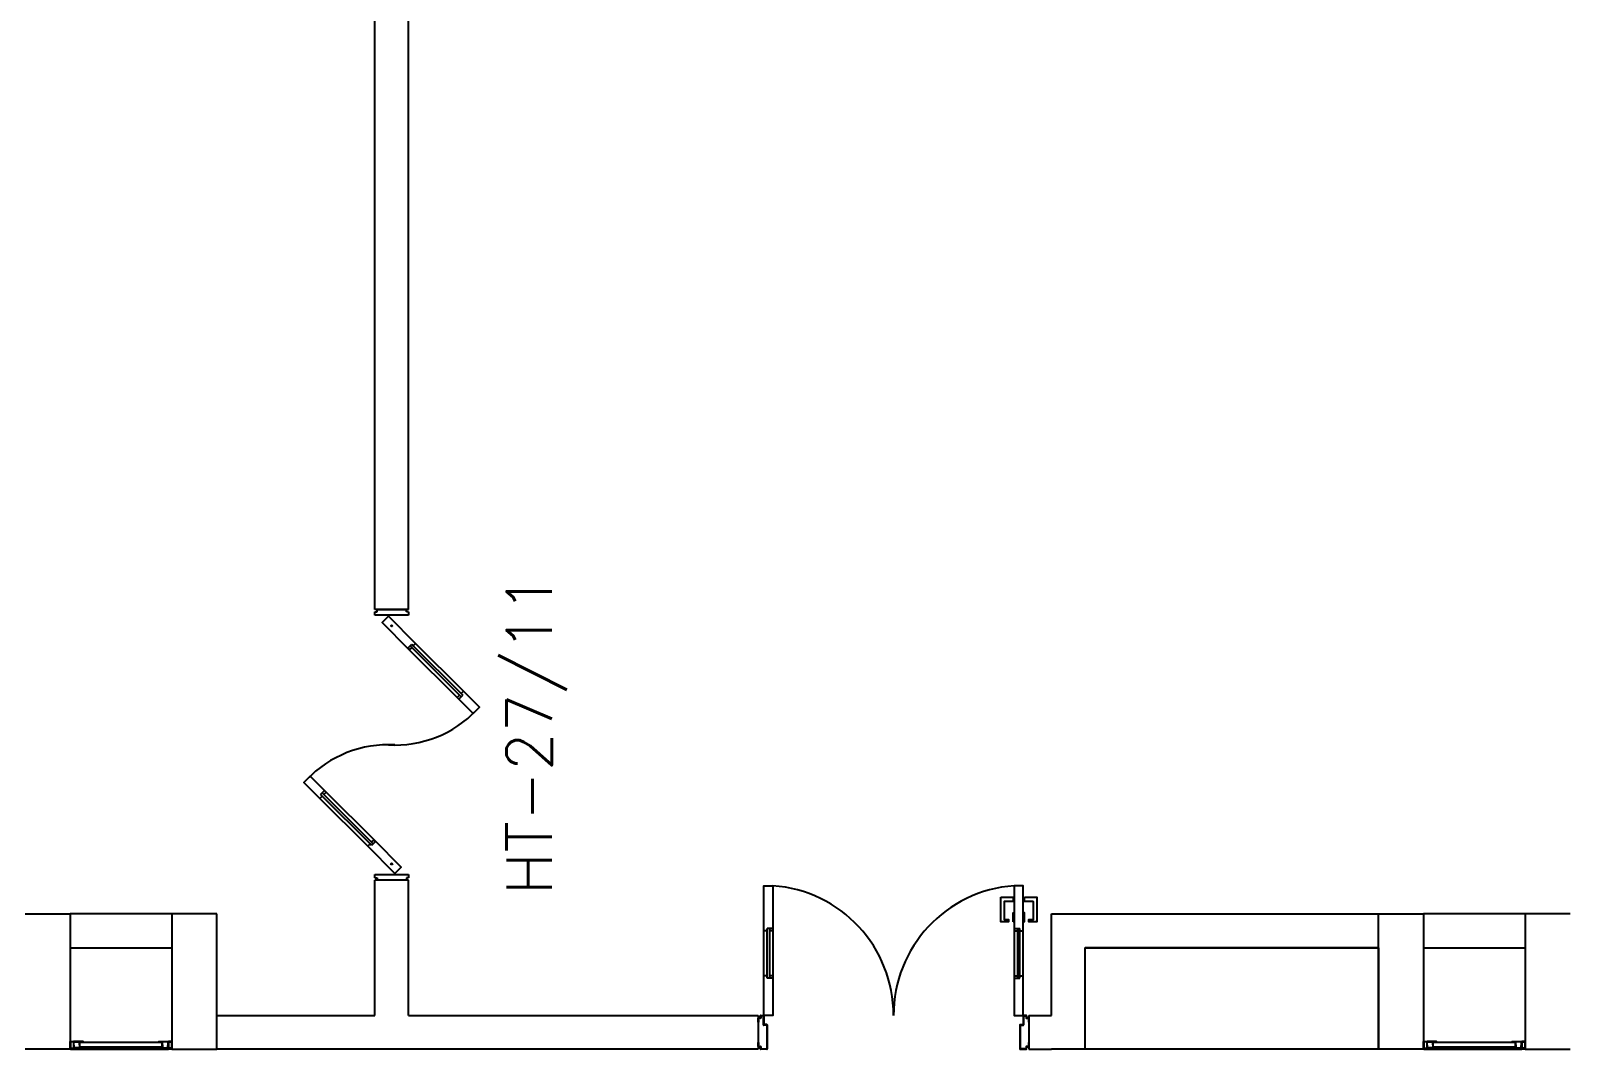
# Model space of a CAD drawing. Header units: millimetres. Extents: x 2686 to 2939, y 1294 to 1441.
# Drawn here: x 2913.9 to 2920.72, y 1399.65 to 1404.17 of the extents above; entities that cross this region are included whole.
import ezdxf

# ---------------------------------------------------------------- set-up
doc = ezdxf.new("R2010")
doc.units = ezdxf.units.MM
for name, color, linetype in [('AR-ALV', 2, 'Continuous'), ('AR-BANCOS', 1, 'Continuous'), ('AR-ESQ', 1, 'Continuous'), ('AR-ESTC', 3, 'Continuous'), ('AR-PORTA', 1, 'Continuous'), ('BAN- VISTA', 2, 'Continuous'), ('BAN-TEXTO', 2, 'Continuous'), ('DT-ESQ-BAGUETE-C', 1, 'Continuous'), ('DT-ESQ-PERFIL CADEIRA-C', 2, 'Continuous'), ('DT-ESQ-PERFIL CADEIRA-V', 2, 'Continuous'), ('DT-ESQ-VENEZIANA-C', 1, 'Continuous'), ('DT-ESQ-VENEZIANA-V', 1, 'Continuous'), ('ENDEREÇO', 2, 'Continuous'), ('maçaneta', 1, 'Continuous'), ('mov', 1, 'Continuous'), ('PM-PERFIL U-C', 2, 'Continuous'), ('PM-V', 1, 'Continuous'), ('PM-VIDRO', 2, 'Continuous'), ('pm1', 2, 'Continuous'), ('pm2', 2, 'Continuous'), ('VIDRO', 2, 'Continuous')]:
    doc.layers.add(name, color=color, linetype=linetype)
doc.styles.add('S12', font='simplex.shx', dxfattribs={"width": 1.1, "height": 0.12})
doc.styles.add('UNB1-100', font='simplex.shx', dxfattribs={"height": 0.2})

# ---------------------------------------------------------------- blocks, each defined once
blk = doc.blocks.new('PM7')
at = {"layer": 'mov'}
for centre, start, end in [((0.1462, 0.0888), 356.80287, 46.39924), ((1.1474, 0.0612), 176.80287, 226.39924)]:
    blk.add_arc(centre, 0.5014, start, end, dxfattribs=at)
at = {"layer": 'PM-V'}
for p, q in [((0.1968, 0.1813), (0.409, 0.3935)), ((0.4373, 0.3652), (0.2251, 0.1531)), ((0.8563, -0.2152), (1.0684, -0.0031)), ((1.0967, -0.0313), (0.8846, -0.2435))]:
    blk.add_line(p, q, dxfattribs=at)
for centre in [(0.1188, 0.075), (1.1748, 0.075)]:
    blk.add_circle(centre, 0.003, dxfattribs=at)
at = {"layer": 'pm1'}
for p, q in [((0.4196, 0.3829), (0.409, 0.3935)), ((0.4196, 0.3829), (0.4266, 0.3899)), ((0.4443, 0.3723), (0.4266, 0.3899)), ((0.4337, 0.3829), (0.4266, 0.3758)), ((0.4373, 0.3652), (0.4266, 0.3758)), ((0.4443, 0.3723), (0.4373, 0.3652)), ((0.2004, 0.1637), (0.2074, 0.1707)), ((0.2181, 0.146), (0.2004, 0.1637)), ((0.2145, 0.1637), (0.2074, 0.1566)), ((0.2251, 0.1531), (0.2181, 0.146)), ((1.0684, -0.0031), (1.0755, 0.004)), ((1.0755, 0.004), (1.0932, -0.0137)), ((1.079, -0.0137), (1.0861, -0.0066)), ((1.0932, -0.0137), (1.0861, -0.0207)), ((0.8492, -0.2223), (0.8563, -0.2152)), ((0.8492, -0.2223), (0.8669, -0.2399)), ((0.8563, -0.2152), (0.8669, -0.2258)), ((0.8598, -0.2329), (0.8669, -0.2258)), ((0.874, -0.2329), (0.8669, -0.2399)), ((0.874, -0.2329), (0.8846, -0.2435))]:
    blk.add_line(p, q, dxfattribs=at)
for points in [[(0.409, 0.3935), (0.4797, 0.4642), (0.508, 0.4359), (0.4373, 0.3652)], [(0.2145, 0.1637), (0.2251, 0.1531), (0.1046, 0.0326), (0.0764, 0.0609), (0.1968, 0.1813), (0.2074, 0.1707)], [(1.079, -0.0137), (1.0684, -0.0031), (1.1889, 0.1174), (1.2172, 0.0891), (1.0967, -0.0313), (1.0861, -0.0207)], [(0.8846, -0.2435), (0.8139, -0.3142), (0.7856, -0.2859), (0.8563, -0.2152)]]:
    blk.add_lwpolyline(points, dxfattribs=at)
at = {"layer": 'pm2'}
for p, q in [((0.0468, 0.01), (0.0468, 0.14)), ((0.0568, 0.14), (0.0468, 0.14)), ((0.0568, 0.15), (0.0718, 0.15)), ((0.0568, 0.15), (0.0568, 0.14)), ((0.0718, 0.15), (0.0718, 0)), ((1.2218, 0), (1.2218, 0.15)), ((1.2218, 0.15), (1.2368, 0.15)), ((1.2368, 0.15), (1.2368, 0.14)), ((1.2368, 0.14), (1.2468, 0.14)), ((1.2468, 0.14), (1.2468, 0.01)), ((0.0568, 0.01), (0.0468, 0.01)), ((0.0568, 0), (0.0568, 0.01)), ((1.2368, 0), (1.2218, 0)), ((1.2368, 0), (1.2368, 0.01)), ((1.2368, 0.01), (1.2468, 0.01)), ((0.0718, 0), (0.0568, 0))]:
    blk.add_line(p, q, dxfattribs=at)
at = {"layer": 'VIDRO'}
for p, q in [((0.2074, 0.1707), (0.4196, 0.3829)), ((0.4266, 0.3758), (0.2145, 0.1637)), ((0.8669, -0.2258), (1.079, -0.0137)), ((1.0861, -0.0207), (0.874, -0.2329))]:
    blk.add_line(p, q, dxfattribs=at)
blk = doc.blocks.new('BAN2')
at = {"layer": 'BAN- VISTA'}
blk.add_lwpolyline([(1.3, -0.45), (0, -0.45), (0, 0), (1.3, 0)], close=True, dxfattribs=at)
at = {"layer": 'BAN-TEXTO', "style": 'S12'}
for tag, p, flags in [('BANCO', (0.0294, -0.1465), 2), ('TAMANHO', (0.0294, -0.3465), 3), ('ACABAMENTO', (0.0294, -0.5465), 3), ('PÉS', (0.0294, -0.7465), 3)]:
    blk.add_attdef(tag, p, '', height=0.12, dxfattribs=dict(at, flags=flags))
blk = doc.blocks.new('EF01-P')
at = {"layer": 'DT-ESQ-BAGUETE-C', "ltscale": 0.1}
for points in [[(0.0015, 0.035), (0.015, 0.035), (0.015, 0.0335), (0.0015, 0.0335), (0.0015, 0.005), (0.015, 0.005), (0.015, 0.0035), (0.0015, 0.0035, -0.414214), (0, 0.005), (0, 0.0335, -0.414214)], [(0.4485, 0.035), (0.435, 0.035), (0.435, 0.0335), (0.4485, 0.0335), (0.4485, 0.005), (0.435, 0.005), (0.435, 0.0035), (0.4485, 0.0035, 0.414214), (0.45, 0.005), (0.45, 0.0335, 0.414214)]]:
    blk.add_lwpolyline(points, format="xyb", close=True, dxfattribs=at)
at = {"layer": 'DT-ESQ-PERFIL CADEIRA-C', "ltscale": 0.1}
for points in [[(0.01, 0.0015), (0.01, 0.003), (0.0015, 0.003, 1), (0.0015, 0), (0.015, 0, 0.414214), (0.0165, 0.0015), (0.0165, 0.0335), (0.043, 0.0335)], [(0.043, 0.0065), (0.018, 0.0065), (0.018, 0.0165), (0.0165, 0.0165), (0.0165, 0.0065, 0.414214), (0.018, 0.005), (0.043, 0.005), (0.0565, 0.005, 1), (0.0565, 0.008), (0.043, 0.008), (0.043, 0.02), (0.043, 0.032), (0.0565, 0.032, 1), (0.0565, 0.035), (0.043, 0.035), (0.0165, 0.035, 0.414214), (0.015, 0.0335), (0.015, 0.0015), (0.0015, 0.0015)], [(0.0415, 0.02), (0.0415, 0.032, -0.414214), (0.043, 0.0335), (0.0565, 0.0335)], [(0.0415, 0.02), (0.0415, 0.008, 0.414214), (0.043, 0.0065), (0.0565, 0.0065)], [(0.407, 0.0065), (0.432, 0.0065), (0.432, 0.0165), (0.4335, 0.0165), (0.4335, 0.0065, -0.414214), (0.432, 0.005), (0.407, 0.005), (0.3935, 0.005, -1), (0.3935, 0.008), (0.407, 0.008), (0.407, 0.02), (0.407, 0.032), (0.3935, 0.032, -1), (0.3935, 0.035), (0.407, 0.035), (0.4335, 0.035, -0.414214), (0.435, 0.0335), (0.435, 0.0015), (0.4485, 0.0015)], [(0.4085, 0.02), (0.4085, 0.032, 0.414214), (0.407, 0.0335), (0.3935, 0.0335)], [(0.4085, 0.02), (0.4085, 0.008, -0.414214), (0.407, 0.0065), (0.3935, 0.0065)], [(0.44, 0.0015), (0.44, 0.003), (0.4485, 0.003, -1), (0.4485, 0), (0.435, 0, -0.414214), (0.4335, 0.0015), (0.4335, 0.0335), (0.407, 0.0335)]]:
    blk.add_lwpolyline(points, format="xyb", dxfattribs=at)
at = {"layer": 'DT-ESQ-PERFIL CADEIRA-V', "ltscale": 0.1}
blk.add_line((0.015, 0), (0.435, 0), dxfattribs=at)
at = {"layer": 'DT-ESQ-VENEZIANA-C', "ltscale": 0.1}
for p, q in [((0.043, 0.0105), (0.407, 0.0105)), ((0.043, 0.009), (0.407, 0.009))]:
    blk.add_line(p, q, dxfattribs=at)
at = {"layer": 'DT-ESQ-VENEZIANA-V', "ltscale": 0.1}
blk.add_line((0.043, 0.031), (0.407, 0.031), dxfattribs=at)
blk = doc.blocks.new('marco-d')
at = {"layer": 'PM-PERFIL U-C'}
for p, q in [((-0.0135, 0), (-0.0015, 0)), ((-0.025, -0.03), (-0.025, -0.0115)), ((-0.023, -0.03), (-0.025, -0.03)), ((-0.0235, -0.01), (-0.015, -0.01)), ((-0.0145, -0.012), (-0.023, -0.012)), ((-0.023, -0.012), (-0.023, -0.03)), ((-0.015, -0.01), (-0.015, -0.0015)), ((-0.002, -0.002), (-0.013, -0.002)), ((-0.013, -0.002), (-0.013, -0.0105)), ((-0.002, -0.0415), (-0.002, -0.002)), ((0.013, -0.043), (-0.0005, -0.043)), ((0, -0.0015), (0, -0.041)), ((0.0135, -0.041), (0, -0.041)), ((0.013, -0.043), (0.013, -0.148)), ((0.015, -0.0425), (0.015, -0.1485)), ((-0.025, -0.1385), (-0.025, -0.12)), ((-0.025, -0.12), (-0.023, -0.12)), ((-0.023, -0.12), (-0.023, -0.138)), ((-0.015, -0.14), (-0.0235, -0.14)), ((-0.023, -0.138), (-0.0145, -0.138)), ((-0.015, -0.1485), (-0.015, -0.14)), ((0.0135, -0.15), (-0.0135, -0.15)), ((-0.013, -0.1395), (-0.013, -0.148)), ((-0.013, -0.148), (0.013, -0.148))]:
    blk.add_line(p, q, dxfattribs=at)
for centre, start, end in [((-0.0135, -0.0015), 90, 180), ((-0.0015, -0.0015), 360, 90), ((-0.0235, -0.0115), 90, 180), ((-0.0145, -0.0105), 270, 0), ((-0.0005, -0.0415), 180, 270), ((0.0135, -0.0425), 0, 90), ((-0.0235, -0.1385), 180, 270), ((-0.0135, -0.1485), 180, 270), ((-0.0145, -0.1395), 0, 90), ((0.0135, -0.1485), 269.93864, 0)]:
    blk.add_arc(centre, 0.0015, start, end, dxfattribs=at)
blk = doc.blocks.new('marco-e')
at = {"layer": 'PM-PERFIL U-C'}
for p, q in [((-0.015, -0.0425), (-0.015, -0.1485)), ((-0.0135, -0.041), (0, -0.041)), ((-0.013, -0.043), (0.0005, -0.043)), ((-0.013, -0.043), (-0.013, -0.148)), ((0, -0.0015), (0, -0.041)), ((0.0135, 0), (0.0015, 0)), ((0.002, -0.0415), (0.002, -0.002)), ((0.002, -0.002), (0.013, -0.002)), ((0.013, -0.002), (0.013, -0.0105)), ((0.0145, -0.012), (0.023, -0.012)), ((0.015, -0.01), (0.015, -0.0015)), ((0.0235, -0.01), (0.015, -0.01)), ((0.023, -0.012), (0.023, -0.03)), ((0.023, -0.03), (0.025, -0.03)), ((0.025, -0.03), (0.025, -0.0115)), ((0.025, -0.12), (0.023, -0.12)), ((0.023, -0.12), (0.023, -0.138)), ((0.025, -0.1385), (0.025, -0.12)), ((-0.0135, -0.15), (0.0135, -0.15)), ((0.013, -0.148), (-0.013, -0.148)), ((0.013, -0.1395), (0.013, -0.148)), ((0.023, -0.138), (0.0145, -0.138)), ((0.015, -0.14), (0.0235, -0.14)), ((0.015, -0.1485), (0.015, -0.14))]:
    blk.add_line(p, q, dxfattribs=at)
for centre, start, end in [((-0.0135, -0.0425), 90, 180), ((0.0015, -0.0015), 90, 180), ((0.0005, -0.0415), 270, 0), ((0.0145, -0.0105), 180, 270), ((0.0135, -0.0015), 0, 90), ((0.0235, -0.0115), 0, 90), ((-0.0135, -0.1485), 180, 270.06136), ((0.0145, -0.1395), 90, 180), ((0.0135, -0.1485), 270, 0), ((0.0235, -0.1385), 270, 0)]:
    blk.add_arc(centre, 0.0015, start, end, dxfattribs=at)
blk = doc.blocks.new('PM6V')
at = {"layer": 'maçaneta'}
for points in [[(1.075, 0.675), (1.13, 0.675), (1.13, 0.655), (1.0915, 0.655, 0.414214), (1.09, 0.6535), (1.09, 0.575), (1.11, 0.575), (1.11, 0.565), (1.075, 0.565)], [(1.18, 0.675), (1.235, 0.675), (1.235, 0.565), (1.2, 0.565), (1.2, 0.575), (1.22, 0.575), (1.22, 0.6535, 0.414214), (1.2185, 0.655), (1.18, 0.655)]]:
    blk.add_lwpolyline(points, format="xyb", close=True, dxfattribs=at)
for points in [[(1.13, 0.565), (1.13, 0.605), (1.135, 0.605), (1.135, 0.565)], [(1.18, 0.565), (1.18, 0.605), (1.175, 0.605), (1.175, 0.565)]]:
    blk.add_lwpolyline(points, close=True, dxfattribs=at)
at = {"layer": 'mov'}
for centre, start, end in [((0.025, 0.1514), 359.86061, 86.01115), ((1.175, 0.1514), 93.98885, 180.13939)]:
    blk.add_arc(centre, 0.575, start, end, dxfattribs=at)
at = {"layer": 'PM-VIDRO'}
for p, q in [((0.04, 0.325), (0.04, 0.525)), ((0.05, 0.525), (0.05, 0.325)), ((1.15, 0.525), (1.15, 0.325)), ((1.16, 0.325), (1.16, 0.525))]:
    blk.add_line(p, q, dxfattribs=at)
at = {"layer": 'pm1'}
for p, q in [((0.04, 0.525), (0.025, 0.525)), ((0.065, 0.535), (0.04, 0.535)), ((0.04, 0.525), (0.04, 0.535)), ((0.05, 0.535), (0.05, 0.525)), ((0.065, 0.525), (0.05, 0.525)), ((0.065, 0.535), (0.065, 0.525)), ((1.135, 0.535), (1.135, 0.525)), ((1.135, 0.535), (1.16, 0.535)), ((1.135, 0.525), (1.15, 0.525)), ((1.15, 0.535), (1.15, 0.525)), ((1.16, 0.525), (1.16, 0.535)), ((1.16, 0.525), (1.175, 0.525)), ((0.04, 0.325), (0.025, 0.325)), ((0.04, 0.315), (0.04, 0.325)), ((0.065, 0.315), (0.04, 0.315)), ((0.065, 0.325), (0.05, 0.325)), ((0.05, 0.325), (0.05, 0.315)), ((0.065, 0.325), (0.065, 0.315)), ((1.135, 0.325), (1.135, 0.315)), ((1.135, 0.325), (1.15, 0.325)), ((1.135, 0.315), (1.16, 0.315)), ((1.15, 0.325), (1.15, 0.315)), ((1.16, 0.315), (1.16, 0.325)), ((1.16, 0.325), (1.175, 0.325))]:
    blk.add_line(p, q, dxfattribs=at)
for points in [[(0.025, 0.525), (0.025, 0.725), (0.065, 0.725), (0.065, 0.525)], [(1.175, 0.525), (1.175, 0.725), (1.135, 0.725), (1.135, 0.525)], [(0.065, 0.325), (0.065, 0.15), (0.025, 0.15), (0.025, 0.325)], [(1.135, 0.325), (1.135, 0.15), (1.175, 0.15), (1.175, 0.325)]]:
    blk.add_lwpolyline(points, dxfattribs=at)
at = {"layer": 'pm2'}
for p, q in [((0.025, 0.325), (0.025, 0.525)), ((0.065, 0.525), (0.065, 0.325)), ((1.135, 0.525), (1.135, 0.325)), ((1.175, 0.325), (1.175, 0.525))]:
    blk.add_line(p, q, dxfattribs=at)
at = {"layer": 'pm1'}
for name, p in [('marco-d', (0.025, 0.15)), ('marco-e', (1.175, 0.15))]:
    blk.add_blockref(name, p, dxfattribs=at)

msp = doc.modelspace()

# ---------------------------------------------------------------- linework, layer by layer
at = {"layer": 'AR-ALV'}
for p, q in [((2915.4207, 1401.5999), (2915.4207, 1407.9749)), ((2915.5707, 1401.5999), (2915.5707, 1407.9749)), ((2915.5707, 1401.5999), (2915.4207, 1401.5999)), ((2915.4207, 1399.7999), (2915.4207, 1400.3999)), ((2915.5707, 1400.3999), (2915.4207, 1400.3999)), ((2915.5707, 1399.7999), (2915.5707, 1400.3999)), ((2914.5207, 1400.2499), (2914.0707, 1400.2499)), ((2918.4207, 1400.2499), (2919.8707, 1400.2499)), ((2918.4207, 1399.7999), (2918.4207, 1400.2499)), ((2920.5207, 1400.2499), (2920.0707, 1400.2499)), ((2914.0707, 1400.0999), (2914.5207, 1400.0999)), ((2919.8707, 1400.0999), (2918.5707, 1400.0999)), ((2918.5707, 1399.6499), (2918.5707, 1400.0999)), ((2920.0707, 1400.0999), (2920.5207, 1400.0999)), ((2914.7207, 1399.7999), (2915.4207, 1399.7999)), ((2915.5707, 1399.7999), (2917.1207, 1399.7999)), ((2917.1207, 1399.7999), (2917.1207, 1399.6499)), ((2918.3207, 1399.7999), (2918.4207, 1399.7999)), ((2918.3207, 1399.7999), (2918.3207, 1399.6499)), ((2917.1207, 1399.6499), (2914.7207, 1399.6499)), ((2918.3207, 1399.6499), (2918.4207, 1399.6499)), ((2918.5707, 1399.6499), (2918.4207, 1399.6499))]:
    msp.add_line(p, q, dxfattribs=at)
at = {"layer": 'AR-ESTC'}
for p, q in [((2913.8707, 1400.2499), (2914.0707, 1400.2499)), ((2914.0707, 1400.2499), (2914.0707, 1399.6499)), ((2914.7207, 1400.2499), (2914.5207, 1400.2499)), ((2914.5207, 1400.2499), (2914.5207, 1399.6499)), ((2914.7207, 1399.6499), (2914.7207, 1400.2499)), ((2919.8707, 1399.6499), (2919.8707, 1400.2499)), ((2919.8707, 1400.2499), (2920.0707, 1400.2499)), ((2920.0707, 1400.2499), (2920.0707, 1399.6499)), ((2920.7207, 1400.2499), (2920.5207, 1400.2499)), ((2920.5207, 1400.2499), (2920.5207, 1399.6499)), ((2914.0707, 1399.6499), (2913.8707, 1399.6499)), ((2914.5207, 1399.6499), (2914.7207, 1399.6499)), ((2920.0707, 1399.6499), (2919.8707, 1399.6499)), ((2920.5207, 1399.6499), (2920.7207, 1399.6499))]:
    msp.add_line(p, q, dxfattribs=at)

# ---------------------------------------------------------------- block references
msp.add_blockref('PM6V', (2917.1207, 1399.6499))
at = {"layer": 'AR-BANCOS'}
msp.add_blockref('BAN2', (2918.5707, 1400.0999), dxfattribs=at)
at = {"layer": 'AR-ESQ'}
for p in [(2914.0707, 1399.6499), (2920.0707, 1399.6499)]:
    msp.add_blockref('EF01-P', p, dxfattribs=at)
at = {"layer": 'AR-PORTA', "rotation": 90}
msp.add_blockref('PM7', (2915.5707, 1400.3531), dxfattribs=at)

# ---------------------------------------------------------------- texts
at = {"layer": 'ENDEREÇO', "style": 'UNB1-100'}
msp.add_text('HT-27/11', height=0.2, rotation=90, dxfattribs=at).set_placement((2916.2055, 1400.3349))

doc.saveas('drawing.dxf')
